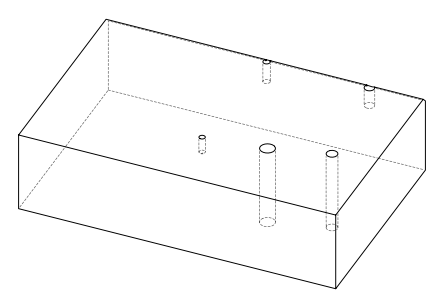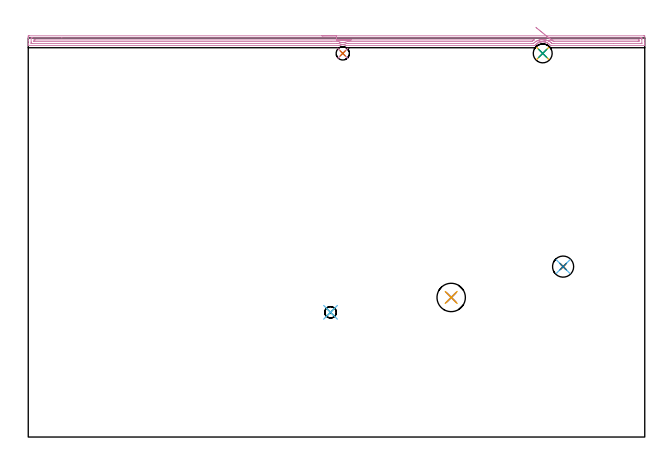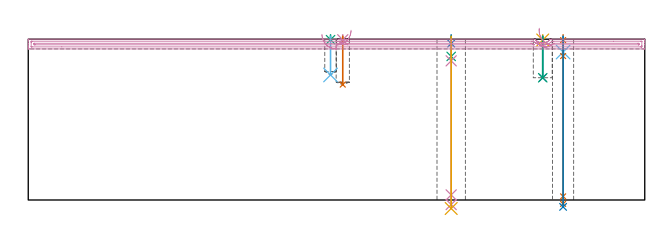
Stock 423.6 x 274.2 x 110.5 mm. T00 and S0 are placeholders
(PLAN: 16 operations, 11 tool changes, 13.2 min)
(1 SPOT_DRILL | STEP1HOLE | NXT0321_9005460120000 | 0.03 min | 0 mm3)
(2 SPOT_DRILL_1 | STEP1HOLE_1 | NXT0321_9005460120000 | 0.05 min | 183 mm3)
(3 SPOT_DRILL_2 | STEP1POCKET | NXT0321_9005460120000 | 0.03 min | 0 mm3)
(4 SPOT_DRILL_3 | STEP1POCKET_1 | NXT0321_9005460120000 | 0.03 min | 1 mm3)
(5 SPOT_DRILL_4 | STEP1POCKET_2 | NXT0321_9005460120000 | 0.03 min | 2 mm3)
(6 DRILL_BLIND_HOLE_INTO_CENTER | STEP1HOLE | NXT0301_030 | 0.05 min | 219 mm3)
(7 GUN_DRILL_THROUGH_HOLE | STEP1HOLE | UGT0307_001 | 0.52 min | 1968 mm3)
(8 SPADE_DRILL_TO_ENLARGE_THROUGH_HOLE | STEP1HOLE | UGT0306_005 | 0.47 min | 16014 mm3)
(9 DRILL_BLIND_HOLE_INTO_CENTER_1 | STEP1HOLE_1 | UGT0301_198 | 0.06 min | 398 mm3)
(10 GUN_DRILL_THROUGH_HOLE_1 | STEP1HOLE_1 | UGT0307_003 | 0.55 min | 3813 mm3)
(11 SPADE_DRILL_TO_ENLARGE_THROUGH_HOLE_1 | STEP1HOLE_1 | UGT0306_010 | 0.47 min | 28554 mm3)
(12 DRILL_BLIND_HOLE_INTO_CENTER_2 | STEP1POCKET | UGT0301_198 | 0.11 min | 1122 mm3)
(13 DRILL_BLIND_HOLE_INTO_CENTER_3 | STEP1POCKET_1 | NXT0301_062 | 0.13 min | 1941 mm3)
(14 DRILL_BLIND_HOLE_INTO_CENTER_4 | STEP1POCKET_2 | UGT0301_198 | 0.12 min | 1213 mm3)
(15 DRILL_TO_ENLARGE_BLIND_HOLE | STEP1POCKET_2 | UGT0301_374 | 0.12 min | 2290 mm3)
(16 AREA_MILL | FG_CHAMFER_SURFACE | UGT0205_001 | 10.42 min | 9491 mm3)
(TOOL NXT0321_9005460120000 | NC Spot Drill, 142deg, 12mm, Carbide, Uncoated | D12 PA142 FL30 Z2)
(TOOL NXT0301_030 | Carbide Drill 5.9mm [860.1-0590-018A1-MM 2214] | D5.9 PA140 FL28 Z2)
(TOOL UGT0307_001 | Gun Drill 5 mm | D5 PA130 FL24 Z1)
(TOOL UGT0306_005 | Spade Drill 14.5mm | D14.5 PA132 FL10 Z2)
(TOOL UGT0301_198 | Twist Drill 7.9 mm | D7.9 PA118 FL73 Z2)
(TOOL UGT0307_003 | Gun Drill 7 mm | D7 PA130 FL24 Z1)
(TOOL UGT0306_010 | Spade Drill 19.5mm | D19.5 PA132 FL10 Z2)
(TOOL NXT0301_062 | Carbide Drill 9.1mm [860.1-0910-027A1-MM 2214] | D9.1 PA140 FL47 Z2)
(TOOL UGT0301_374 | Twist Drill Flat Bottom 13 mm | D13 PA180 FL101 Z2)
(TOOL UGT0205_001 | Chamfer Mill 20 x 3 x 45 deg. | D20 FL50 Z2)
(OP 1 SPOT_DRILL)
G17 G21 G94 G90
T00 M6
G54
G17 G0 G90 X367.5 Y117.1 S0 M3
G43 Z120.5 H0
G94 G81 G98 Z109.872 F250. R113.5
G80
M5
M2
(OP 2 SPOT_DRILL_1)
G17 G21 G94 G90
T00 M6
G54
G17 G0 G90 X290.6 Y95.9 S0 M3
G43 Z120.5 H0
G94 G81 G98 Z107.5 F250. R113.5
G80
M5
M2
(OP 3 SPOT_DRILL_2)
G17 G21 G94 G90
T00 M6
G54
G17 G0 G90 X207.7 Y85.7 S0 M3
G43 Z120.5 H0
G94 G81 G98 Z110.156 F250. R113.5
G80
M5
M2
(OP 4 SPOT_DRILL_3)
G17 G21 G94 G90
T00 M6
G54
G17 G0 G90 X216.1 Y263.6 S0 M3
G43 Z120.5 H0
G94 G81 G98 Z110.108 F250. R113.5
G80
M5
M2
(OP 5 SPOT_DRILL_4)
G17 G21 G94 G90
T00 M6
G54
G17 G0 G90 X353.5 Y263.6 S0 M3
G43 Z120.5 H0
G94 G81 G98 Z109.936 F250. R113.5
G80
M5
M2
(OP 6 DRILL_BLIND_HOLE_INTO_CENTER)
G17 G21 G94 G90
T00 M6
G54
G17 G0 G90 X367.5 Y117.1 S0 M3
G43 Z120.5 H1
G94 G81 G98 Z101.65 F250. R112.5
G80
M5
M2
(OP 7 GUN_DRILL_THROUGH_HOLE)
G17 G21 G94 G90
T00 M6
G54
G17 G0 G90 X367.5 Y117.1 M8
G43 Z120.5 H0
Z110.225
S716 M3
G94 G1 Z98.894 F125. M26
G4 X.084
Z2.5 F250.
G4 X.084
Z-2.666 F125.
G4 X.084
M5
M9
G0 Z110.225
Z120.5
M2
(OP 8 SPADE_DRILL_TO_ENLARGE_THROUGH_HOLE)
G17 G21 G94 G90
T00 M6
G54
G17 G0 G90 X367.5 Y117.1 S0 M3
G43 Z120.5 H0
G94 G73 G98 Z-4.728 F250. Q14.403 R112.5
G80
M5
M2
(OP 9 DRILL_BLIND_HOLE_INTO_CENTER_1)
G17 G21 G94 G90
T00 M6
G54
G17 G0 G90 X290.6 Y95.9 S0 M3
G43 Z120.5 H0
G94 G81 G98 Z98.65 F250. R112.5
G80
M5
M2
(OP 10 GUN_DRILL_THROUGH_HOLE_1)
G17 G21 G94 G90
T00 M6
G54
G17 G0 G90 X290.6 Y95.9 M8
G43 Z120.5 H0
Z110.991
S716 M3
G94 G1 Z95.621 F125. M26
G4 X.084
Z3.5 F250.
G4 X.084
Z-3.132 F125.
G4 X.084
M5
M9
G0 Z110.991
Z120.5
M2
(OP 11 SPADE_DRILL_TO_ENLARGE_THROUGH_HOLE_1)
G17 G21 G94 G90
T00 M6
G54
G17 G0 G90 X290.6 Y95.9 S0 M3
G43 Z120.5 H0
G94 G73 G98 Z-5.841 F250. Q19.39 R112.5
G80
M5
M2
(OP 12 DRILL_BLIND_HOLE_INTO_CENTER_2)
G17 G21 G94 G90
T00 M6
G54
G17 G0 G90 X207.7 Y85.7 S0 M3
G43 Z120.5 H0
G94 G81 G98 Z85.9 F250. R112.5
G80
M5
M2
(OP 13 DRILL_BLIND_HOLE_INTO_CENTER_3)
G17 G21 G94 G90
T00 M6
G54
G17 G0 G90 X216.1 Y263.6 S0 M3
G43 Z120.5 H1
G94 G81 G98 Z79.3 F250. R112.5
G80
M5
M2
(OP 14 DRILL_BLIND_HOLE_INTO_CENTER_4)
G17 G21 G94 G90
T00 M6
G54
G17 G0 G90 X353.5 Y263.6 S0 M3
G43 Z120.5 H0
G94 G81 G98 Z84. F250. R112.5
G80
M5
M2
(OP 15 DRILL_TO_ENLARGE_BLIND_HOLE)
G17 G21 G94 G90
T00 M6
G54
G17 G0 G90 X353.5 Y263.6 S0 M3
G43 Z120.5 H0
G94 G81 G98 Z84. F250. R112.5
G80
M5
M2
(OP 16 AREA_MILL)
G17 G21 G94 G90
T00 M6
G54
G17 G0 G90 X201.8 Y275.7 S1061 M3
G43 Z120.5 H0
Z113.8
G94 G1 X201.838 Z112.928 F250.
X201.952 Z112.063
X202.141 Z111.212
X202.403 Z110.38
X202.737 Z109.574
X203.14 Z108.8
X203.608 Z108.064
X204.14 Z107.372
X204.729 Z106.729
X205.372 Z106.14
X206.064 Z105.608
X206.8 Z105.14
X207.574 Z104.737
X208.38 Z104.403
X209.212 Z104.141
X210.064 Z103.952
X210.928 Z103.838
X211.8 Z103.8
X422.987
X423.295 Y275.698
X423.59 Y275.693 Z103.803
X423.6 Y275.398 Z104.099
Y272.785 Z106.709
Y271.368 Z108.129
Y270.173 Z109.322
Y269.525 Z109.975
Y269.225 Z110.274
X423.598 Y269.111 Z110.381
X423.59 Y269.003 Z110.488
X423.434 Y269. Z110.5
X359.586
X358.761 Y269.006 Z110.492
X358.709 Y269.068 Z110.43
X358.474 Y269.357 Z110.143
X358.403 Y269.433 Z110.066
X358.188 Y269.664 Z109.834
X358.112 Y269.738 Z109.761
X357.884 Y269.959 Z109.539
X357.801 Y270.03 Z109.469
X357.58 Y270.217 Z109.283
X357.14 Y270.531 Z108.967
X356.788 Y270.754 Z108.744
X356.686 Y270.819 Z108.679
X356.631 Y270.849 Z108.649
X356.215 Y271.05 Z108.449
X356.015 Y271.132 Z108.362
X355.791 Y271.227 Z108.27
X355.346 Y271.373 Z108.124
X355.122 Y271.431 Z108.066
X354.897 Y271.489 Z108.009
X354.451 Y271.571 Z107.928
X354.443 Y271.572 Z107.927
X354.229 Y271.594 Z107.897
X354.073 Y271.613 Z107.88
X354.003 Y271.622 Z107.872
X353.73 Y271.642 Z107.857
X353.667 Y271.646 Z107.852
X353.499 Z107.853
X353.332 Y271.645 Z107.85
X353.189 Y271.637 Z107.86
X353.108 Y271.632 Z107.866
X352.952 Y271.615 Z107.88
X352.876 Y271.608 Z107.89
X352.66 Y271.585 Z107.911
X352.601 Y271.575 Z107.92
X352.436 Y271.55 Z107.949
X352.214 Y271.514 Z107.986
X351.996 Y271.46 Z108.036
X351.949 Y271.448 Z108.048
X351.784 Y271.41 Z108.089
X351.765 Y271.406 Z108.094
X351.319 Y271.266 Z108.232
X350.954 Y271.12 Z108.376
X350.868 Y271.087 Z108.412
X350.86 Y271.084 Z108.416
X350.775 Y271.044 Z108.455
X350.657 Y270.987 Z108.509
X350.425 Y270.879 Z108.62
X350.369 Y270.85 Z108.65
X350.215 Y270.755 Z108.745
X349.944 Y270.588 Z108.911
X349.764 Y270.464 Z109.036
X349.531 Y270.302 Z109.198
X349.378 Y270.173 Z109.324
X349.317 Y270.123 Z109.375
X349.212 Y270.036 Z109.464
X349.12 Y269.959 Z109.54
X348.636 Y269.478 Z110.021
X348.331 Y269.115 Z110.384
X348.292 Y269.067 Z110.429
X348.232 Y269.004 Z110.49
X347.978 Y269. Z110.5
X218.497
X218.45 Y269.006 Z110.491
X218.416 Y269.016 Z110.481
X218.339 Y269.059 Z110.44
X218.321 Y269.068 Z110.43
X218.06 Y269.197 Z110.301
X217.803 Y269.302 Z110.196
X217.618 Y269.375 Z110.119
X217.158 Y269.513 Z109.985
X216.946 Y269.554 Z109.945
X216.721 Y269.598 Z109.9
X216.686 Y269.601 Z109.897
X216.488 Y269.613 Z109.875
X216.272 Y269.634 Z109.859
X216.245
X216.126 Y269.631 Z109.856
X216.042 Y269.63 Z109.857
X215.841 Y269.632 Z109.865
X215.824
X215.479 Y269.593 Z109.906
X215.377 Y269.58 Z109.916
X215.372 Y269.579 Z109.917
X215.26 Y269.556 Z109.942
X214.925 Y269.484 Z110.011
X214.597 Y269.379 Z110.118
X214.483 Y269.342 Z110.154
X214.387 Y269.302 Z110.195
X214.178 Y269.215 Z110.284
X214.056 Y269.156 Z110.344
X214.015 Y269.136 Z110.364
X213.879 Y269.065 Z110.427
X213.749 Y269. Z110.485
X213.139 Z110.5
X0.166
X0.01 Y269.003 Z110.488
X0.002 Y269.111 Z110.381
X0. Y269.225 Z110.274
Y269.525 Z109.975
Y270.173 Z109.322
Y272.239 Z107.258
Y273.656 Z105.839
Y274.254 Z105.242
Y275.124 Z104.372
X0.003 Y275.398 Z104.099
X0.01 Y275.694 Z103.803
X0.305 Y275.698 Z103.8
X0.613 Y275.7
X211.8
Y274.286 Z105.214
X420.556
X421.201 Y274.285 Z105.215
X421.452 Y274.283 Z105.217
X421.552 Y274.279 Z105.221
X421.591 Y274.275 Z105.225
X421.593 Y274.253 Z105.247
X421.598 Y274.14 Z105.36
X421.6 Y273.656 Z105.844
Y273.268 Z106.232
X421.599 Y270.656 Z108.844
X421.595 Y270.526 Z108.974
X421.59 Y270.428 Z109.072
X421.523 Y270.421 Z109.079
X421.201 Y270.417 Z109.083
X420.953 Y270.415 Z109.085
X402.202 Y270.414 Z109.086
X361.125
X360.479 Y270.415 Z109.085
X360.229 Y270.417 Z109.083
X359.914 Y270.421 Z109.079
X359.586 Y270.707 Z108.793
X359.196 Y271.044 Z108.456
X358.693 Y271.423 Z108.077
X357.937 Y271.915 Z107.585
X357.801 Y271.99 Z107.51
X357.636 Y272.075 Z107.425
X356.908 Y272.397 Z107.103
X356.591 Y272.517 Z106.983
X356.131 Y272.672 Z106.828
X356.015 Y272.704 Z106.796
X355.701 Y272.785 Z106.715
X355.122 Y272.903 Z106.597
X354.973 Y272.93 Z106.57
X354.229 Y273.023 Z106.477
X353.967 Y273.041 Z106.459
X353.336 Y273.055 Z106.445
X353.071 Y273.044 Z106.456
X352.443 Y272.987 Z106.513
X352.258 Y272.965 Z106.535
X351.55 Y272.844 Z106.656
X351.5 Y272.834 Z106.666
X351.295 Y272.785 Z106.715
X350.797 Y272.648 Z106.852
X350.758 Y272.637 Z106.863
X350.712 Y272.623 Z106.877
X350.657 Y272.604 Z106.896
X350.358 Y272.499 Z107.001
X350.144 Y272.414 Z107.086
X349.764 Y272.259 Z107.241
X349.526 Y272.147 Z107.353
X349.066 Y271.915 Z107.585
X348.942 Y271.845 Z107.655
X348.915 Y271.829 Z107.671
X348.871 Y271.801 Z107.699
X348.408 Y271.495 Z108.005
X347.978 Y271.184 Z108.316
X347.811 Y271.044 Z108.456
X347.43 Y270.707 Z108.793
X347.156 Y270.454 Z109.046
X347.12 Y270.423 Z109.077
X347.085 Y270.421 Z109.079
X346.44 Y270.415 Z109.085
X346.192 Y270.414 Z109.086
X345.945
X220.035 Y270.415 Z109.085
X219.39 Y270.419 Z109.081
X219.136 Y270.421 Z109.079
X218.497 Y270.641 Z108.859
X217.809 Y270.844 Z108.656
X217.604 Y270.886 Z108.614
X217.192 Y270.966 Z108.534
X216.733 Y271.022 Z108.478
X216.722 Y271.024 Z108.476
X216.481 Y271.044 Z108.456
X215.814 Y271.048 Z108.452
X215.673 Y271.044 Z108.456
X215.002 Y270.969 Z108.531
X214.966 Y270.964 Z108.536
X214.925 Y270.956 Z108.544
X214.267 Y270.815 Z108.685
X214.164 Y270.787 Z108.713
X214.032 Y270.748 Z108.752
X213.592 Y270.602 Z108.898
X213.139 Y270.431 Z109.069
X212.885 Y270.421 Z109.079
X212.247 Y270.416 Z109.084
X211.999 Y270.415 Z109.085
X3.044 Y270.414 Z109.086
X2.399 Y270.415 Z109.085
X2.148 Y270.417 Z109.083
X2.048 Y270.421 Z109.079
X2.009 Y270.425 Z109.075
X2.008 Y270.447 Z109.053
X2.002 Y270.56 Z108.94
X2.001 Y271.044 Z108.456
X2. Y271.433 Z108.067
X2.001 Y274.044 Z105.456
X2.005 Y274.174 Z105.326
X2.01 Y274.272 Z105.228
X2.077 Y274.279 Z105.221
X2.399 Y274.283 Z105.217
X2.647 Y274.285 Z105.215
X23.064 Y274.286 Z105.214
X211.8
Y272.872 Z106.628
X347.173 Y272.871 Z106.629
X347.35 Y272.87 Z106.63
X347.467 Y272.867 Z106.633
X347.536 Y272.864 Z106.636
X347.516 Y272.849 Z106.651
X347.424 Y272.785 Z106.715
X347.222 Y272.651 Z106.849
X347.085 Y272.558 Z106.942
X346.705 Y272.286 Z107.214
X346.224 Y271.915 Z107.585
X346.192 Y271.889 Z107.611
X346.135 Y271.849 Z107.651
X346.089 Y271.835 Z107.665
X345.991 Y271.833 Z107.667
X345.79 Y271.83 Z107.67
X345.387 Y271.829 Z107.671
X345.299 Y271.828 Z107.672
X220.283 Y271.829 Z107.671
X219.881 Y271.831 Z107.669
X219.68 Y271.834 Z107.666
X219.632 Y271.835 Z107.665
X219.56 Y271.858 Z107.642
X219.388 Y271.915 Z107.585
X218.497 Y272.172 Z107.328
X218.158 Y272.245 Z107.255
X217.604 Y272.35 Z107.15
X217.1 Y272.407 Z107.093
X216.711 Y272.442 Z107.058
X216.159 Y272.453 Z107.047
X215.818 Y272.455 Z107.045
X215.542 Y272.448 Z107.052
X215.293 Y272.427 Z107.073
X214.925 Y272.386 Z107.114
X214.496 Y272.334 Z107.166
X214.032 Y272.24 Z107.26
X213.757 Y272.183 Z107.317
X213.483 Y272.117 Z107.383
X213.139 Y272.016 Z107.484
X213.06 Y271.992 Z107.508
X212.583 Y271.839 Z107.661
X212.423 Y271.832 Z107.668
X212.334 Y271.83 Z107.67
X208.219 Y271.828 Z107.672
X4.185 Y271.829 Z107.671
X4.097 Y271.831 Z107.669
X4.039 Y271.835 Z107.665
X4.009 Y271.839 Z107.661
X4.007 Y271.855 Z107.645
X4.004 Y271.915 Z107.585
X4.002 Y272.093 Z107.407
X4.01 Y272.785 Z106.715
X4.017 Y272.865 Z106.635
X4.099 Y272.869 Z106.631
X4.185 Y272.87 Z106.63
X4.989 Y272.872 Z106.628
X211.8
X212.672 Z106.667
X213.536 Z106.78
X214.388 Z106.969
X215.22 Z107.232
X216.026 Z107.565
X216.8 Z107.968
X217.536 Z108.437
X218.228 Z108.968
X218.871 Z109.557
X219.46 Z110.201
X219.992 Z110.893
X220.46 Z111.628
X220.863 Z112.402
X221.197 Z113.208
X221.459 Z114.04
X221.648 Z114.892
X221.762 Z115.757
X221.8 Z116.628
G0 Z120.5
X351.135 Y271.617
Z117.993
G1 X351.045 Y271.604 Z117.125
X351.031 Y271.601 Z116.253
X351.092 Y271.611 Z115.383
X351.228 Y271.631 Z114.521
X351.437 Y271.662 Z113.675
X351.719 Y271.705 Z112.85
X352.071 Y271.757 Z112.054
X352.49 Y271.82 Z111.291
X352.973 Y271.893 Z110.568
X353.516 Y271.975 Z109.891
X354.116 Y272.065 Z109.264
X354.768 Y272.162 Z108.692
X355.466 Y272.267 Z108.18
X356.206 Y272.378 Z107.731
X356.982 Y272.495 Z107.35
X357.788 Y272.616 Z107.038
X358.617 Y272.74 Z106.798
X359.464 Y272.868 Z106.632
X359.47
X359.499 Y272.87 Z106.63
X359.586 Y272.871 Z106.629
X360.391 Y272.872 Z106.628
X419.415 Y272.871 Z106.629
X419.504 Y272.869 Z106.631
X419.561 Y272.865 Z106.635
X419.591 Y272.861 Z106.639
X419.593 Y272.845 Z106.655
X419.596 Y272.785 Z106.715
X419.598 Y272.607 Z106.893
X419.59 Y271.915 Z107.585
X419.583 Y271.835 Z107.665
X419.501 Y271.831 Z107.669
X419.415 Y271.83 Z107.67
X418.611 Y271.828 Z107.672
X361.284 Y271.829 Z107.671
X361.107 Y271.83 Z107.67
X360.99 Y271.832 Z107.668
X360.899 Y271.835 Z107.665
X360.871 Y271.849 Z107.651
X360.785 Y271.915 Z107.585
X360.479 Y272.149 Z107.351
X360.274 Y272.3 Z107.2
X360.045 Y272.465 Z107.035
X359.568 Y272.785 Z106.715
X359.515 Y272.826 Z106.674
X359.464 Y272.868 Z106.632
X358.874 Y273.344 Z106.201
X358.256 Y273.841 Z105.838
X357.617 Y274.357 Z105.545
X356.959 Y274.887 Z105.325
X356.29 Y275.427 Z105.179
X355.613 Y275.973 Z105.109
X354.934 Y276.52 Z105.115
X354.258 Y277.065 Z105.197
X353.589 Y277.604 Z105.354
X352.935 Y278.132 Z105.586
X352.298 Y278.645 Z105.889
X351.684 Y279.14 Z106.263
X351.099 Y279.612 Z106.705
X350.545 Y280.059 Z107.21
X350.028 Y280.476 Z107.775
X349.551 Y280.86 Z108.396
X349.118 Y281.209 Z109.068
X348.732 Y281.52 Z109.786
G0 Z120.5
M5
M2
